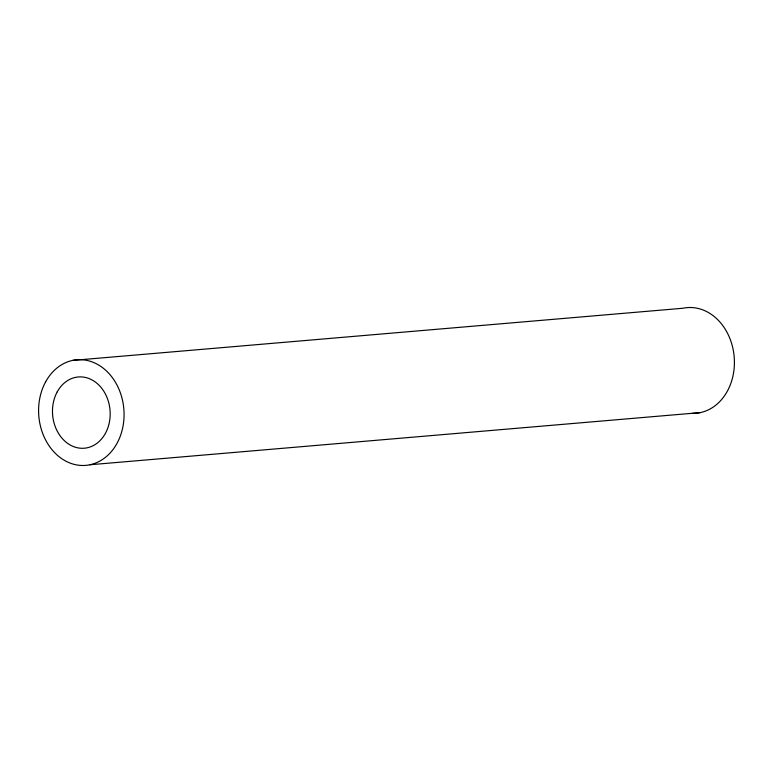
<?xml version="1.0" encoding="UTF-8"?>
<svg xmlns="http://www.w3.org/2000/svg" width="773" height="773" viewBox="0 0 773 773"><rect width="100%" height="100%" fill="white"/><g stroke="black" fill="none" stroke-linecap="round" stroke-linejoin="round"><path stroke-width="1.16" d="M72.643 360.402L682.984 308.243A52.989 42.67 85.1 0 1 734.147 356.411A52.989 42.67 85.1 0 1 692.569 413.333M90.016 464.757L700.357 412.598M45.588 381.93A52.989 42.67 85.1 0 0 78.885 465.259A52.989 42.67 85.1 0 0 119.515 390.549A52.989 42.67 85.1 0 0 45.588 381.93M57.241 391.834A35.761 28.804 85.1 0 0 79.629 448.137A35.761 28.804 85.1 0 0 107.128 397.776A35.761 28.804 85.1 0 0 57.241 391.834"/></g></svg>
